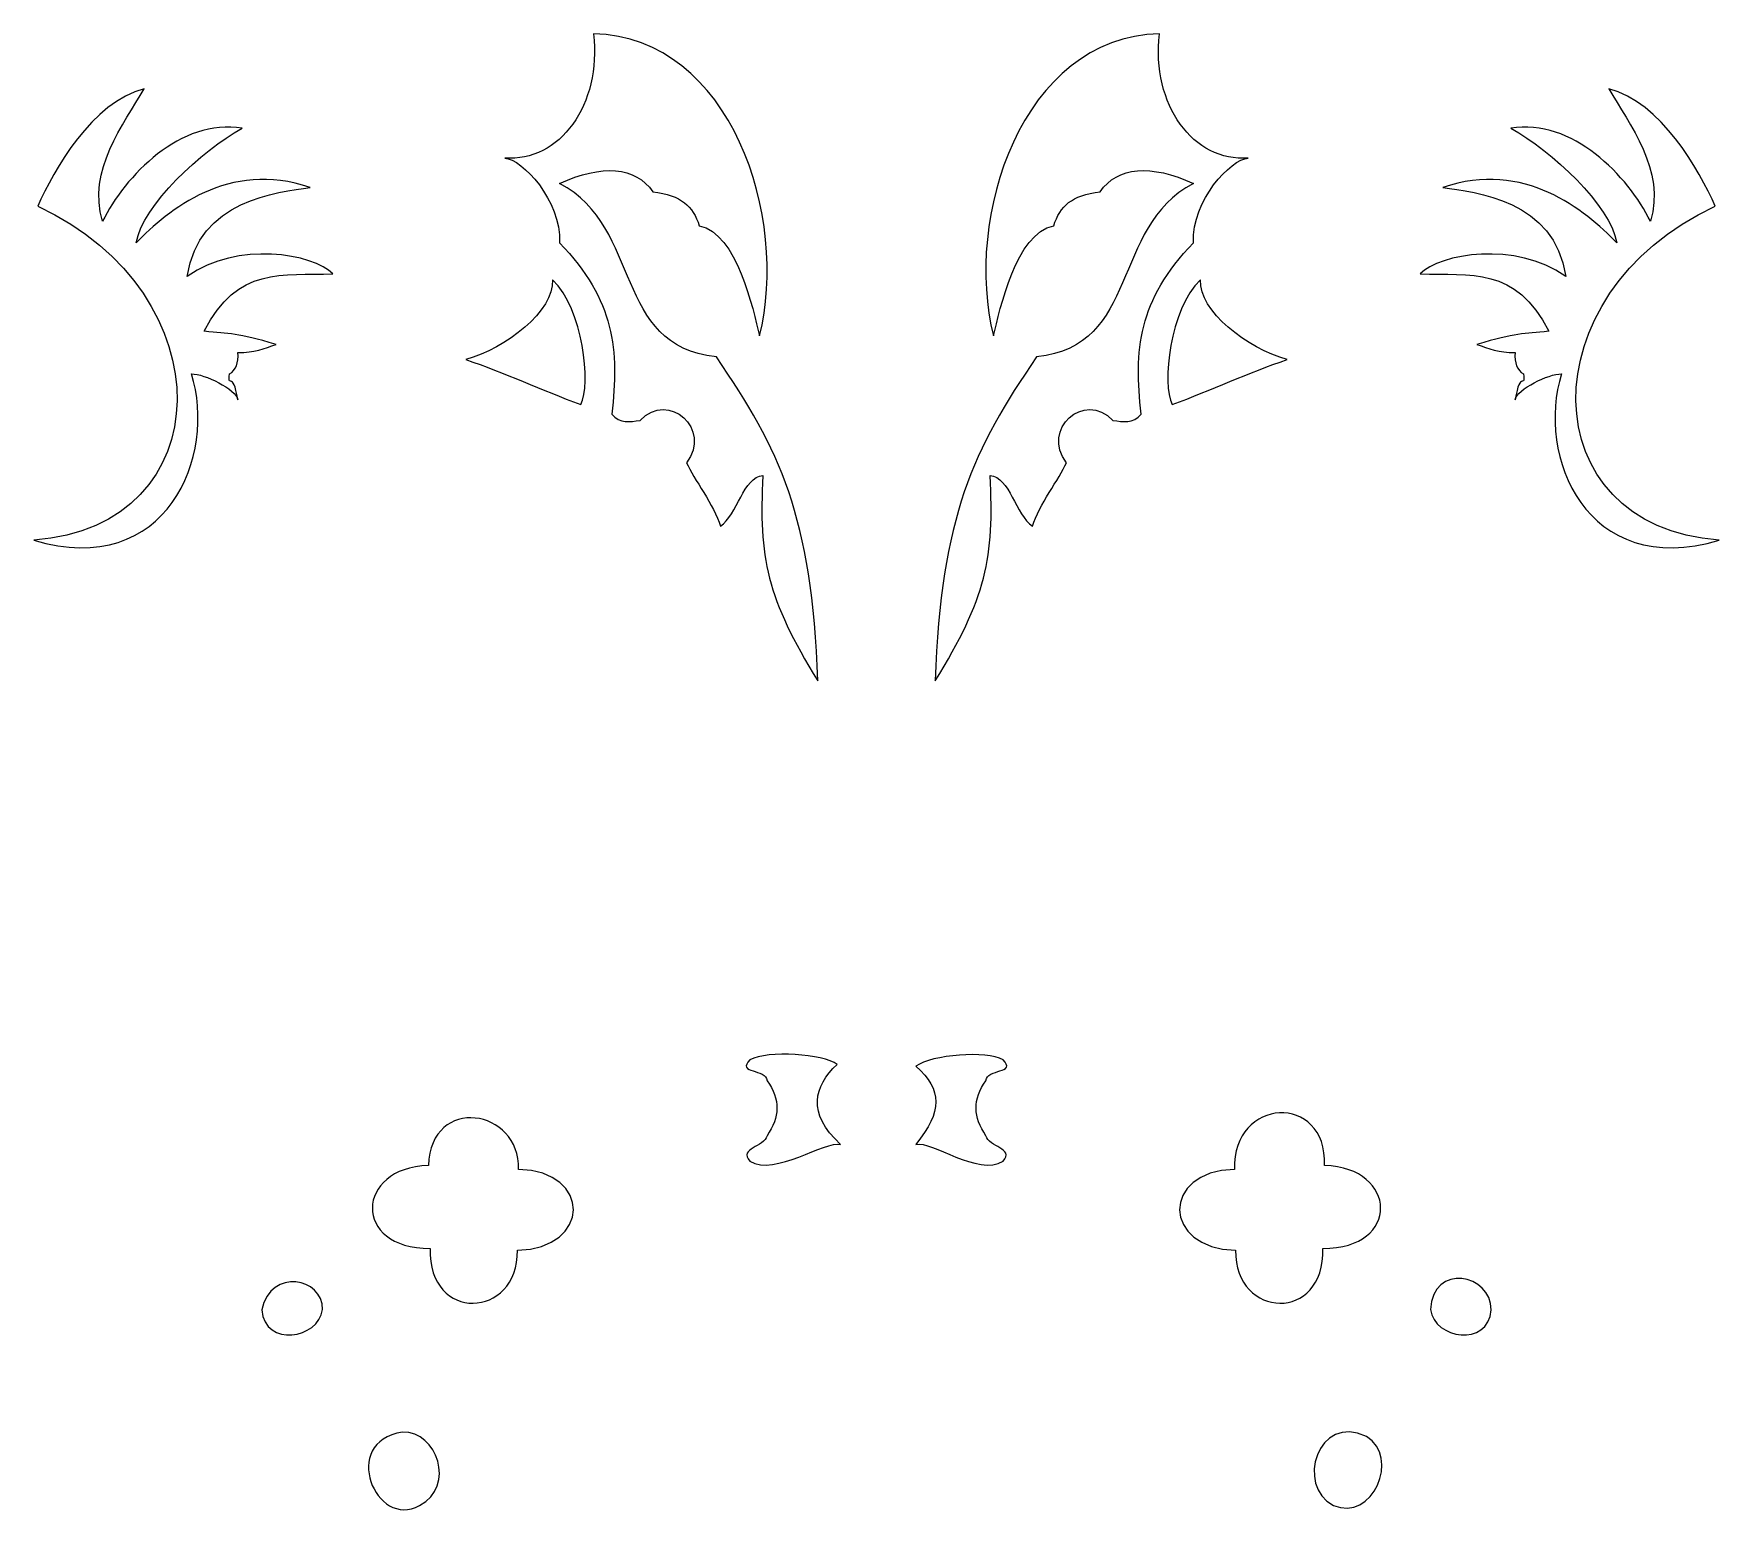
# Model space of a CAD drawing. Header units: centimetres. Extents: x -10.5 to 9.2, y -12.8 to 14.5.
# Drawn here: x -5.05 to 3.69, y -8.83 to -1.06 of the extents above; entities that cross this region are included whole.
import ezdxf

# ---------------------------------------------------------------- set-up
doc = ezdxf.new("R2010")
doc.units = ezdxf.units.CM
doc.header["$MEASUREMENT"] = 0
doc.layers.add('Layer 1', color=7, linetype='Continuous')

msp = doc.modelspace()

# ---------------------------------------------------------------- linework, layer by layer
at = {"layer": 'Layer 1', "color": 216}
for points, knots in [([(-2.14826, -1.06386), (-1.43078, -1.08283), (-1.13151, -2.02111), (-1.28671, -2.63152), (-1.28671, -2.63152), (-1.32068, -2.4948), (-1.40331, -2.09814), (-1.59925, -2.06019), (-1.59925, -2.06019), (-1.63362, -1.95751), (-1.69064, -1.90179), (-1.84068, -1.88408), (-1.84068, -1.88408), (-1.92871, -1.75159), (-2.10588, -1.74046), (-2.32437, -1.84026), (-2.32437, -1.84026), (-1.88779, -2.07398), (-2.05187, -2.68239), (-1.51078, -2.74067), (-1.51078, -2.74067), (-1.18009, -3.22024), (-1.01584, -3.56671), (-0.98409, -4.4216), (-0.98409, -4.4216), (-1.24775, -3.99551), (-1.29228, -3.77933), (-1.26934, -3.35583), (-1.26934, -3.35583), (-1.37046, -3.36295), (-1.40232, -3.55942), (-1.48927, -3.61876), (-1.48927, -3.61876), (-1.52161, -3.50844), (-1.6285, -3.37313), (-1.66538, -3.28968), (-1.66538, -3.28968), (-1.53247, -3.11802), (-1.75605, -2.91151), (-1.90681, -3.06975), (-1.90681, -3.06975), (-1.95808, -3.07613), (-2.01038, -3.08977), (-2.05316, -3.03668), (-2.05316, -3.03668), (-2.01558, -2.70717), (-2.03575, -2.44715), (-2.32436, -2.14785), (-2.32436, -2.14785), (-2.3165, -1.92912), (-2.51693, -1.7145), (-2.60879, -1.70881), (-2.60879, -1.70881), (-2.3255, -1.73095), (-2.10474, -1.43285), (-2.14825, -1.06389), (-2.14825, -1.06389), (-2.14825, -1.06389), (-2.14826, -1.06386), (-2.14826, -1.06386)], [0, 0, 0, 0, 0.0625, 0.0625, 0.0625, 0.0625, 0.125, 0.125, 0.125, 0.125, 0.1875, 0.1875, 0.1875, 0.1875, 0.25, 0.25, 0.25, 0.25, 0.3125, 0.3125, 0.3125, 0.3125, 0.375, 0.375, 0.375, 0.375, 0.4375, 0.4375, 0.4375, 0.4375, 0.5, 0.5, 0.5, 0.5, 0.5625, 0.5625, 0.5625, 0.5625, 0.625, 0.625, 0.625, 0.625, 0.6875, 0.6875, 0.6875, 0.6875, 0.75, 0.75, 0.75, 0.75, 0.8125, 0.8125, 0.8125, 0.8125, 0.875, 0.875, 0.875, 0.875, 1, 1, 1, 1]), ([(0.78861, -1.06386), (0.7451, -1.43282), (0.96586, -1.73092), (1.24915, -1.70878), (1.24915, -1.70878), (1.1573, -1.71447), (0.95686, -1.92909), (0.96472, -2.14782), (0.96472, -2.14782), (0.67611, -2.44713), (0.65595, -2.70714), (0.69352, -3.03665), (0.69352, -3.03665), (0.65075, -3.08974), (0.59844, -3.0761), (0.54717, -3.06972), (0.54717, -3.06972), (0.39641, -2.91149), (0.17283, -3.11799), (0.30574, -3.28965), (0.30574, -3.28965), (0.26886, -3.37309), (0.16197, -3.5084), (0.12963, -3.61873), (0.12963, -3.61873), (0.04267, -3.5594), (0.01082, -3.36292), (-0.0903, -3.3558), (-0.0903, -3.3558), (-0.06737, -3.7793), (-0.1119, -3.99548), (-0.37555, -4.42157), (-0.37555, -4.42157), (-0.34381, -3.56667), (-0.17955, -3.22021), (0.15114, -2.74064), (0.15114, -2.74064), (0.69224, -2.68236), (0.52815, -2.07395), (0.96473, -1.84023), (0.96473, -1.84023), (0.74624, -1.74044), (0.56907, -1.75156), (0.48104, -1.88405), (0.48104, -1.88405), (0.331, -1.90176), (0.27398, -1.95748), (0.23961, -2.06016), (0.23961, -2.06016), (0.04367, -2.09811), (-0.03896, -2.49478), (-0.07293, -2.63149), (-0.07293, -2.63149), (-0.22813, -2.02109), (0.07114, -1.0828), (0.78862, -1.06383), (0.78862, -1.06383), (0.78862, -1.06383), (0.78861, -1.06386), (0.78861, -1.06386)], [0, 0, 0, 0, 0.0625, 0.0625, 0.0625, 0.0625, 0.125, 0.125, 0.125, 0.125, 0.1875, 0.1875, 0.1875, 0.1875, 0.25, 0.25, 0.25, 0.25, 0.3125, 0.3125, 0.3125, 0.3125, 0.375, 0.375, 0.375, 0.375, 0.4375, 0.4375, 0.4375, 0.4375, 0.5, 0.5, 0.5, 0.5, 0.5625, 0.5625, 0.5625, 0.5625, 0.625, 0.625, 0.625, 0.625, 0.6875, 0.6875, 0.6875, 0.6875, 0.75, 0.75, 0.75, 0.75, 0.8125, 0.8125, 0.8125, 0.8125, 0.875, 0.875, 0.875, 0.875, 1, 1, 1, 1]), ([(-4.47908, -1.34994), (-4.58601, -1.53324), (-4.77652, -1.77266), (-4.69571, -2.03703), (-4.69571, -2.03703), (-4.58116, -1.80372), (-4.28898, -1.49955), (-3.97141, -1.55417), (-3.97141, -1.55417), (-4.18329, -1.67171), (-4.48839, -1.95292), (-4.52042, -2.14783), (-4.52042, -2.14783), (-4.35704, -1.97945), (-4.04067, -1.71618), (-3.61918, -1.86175), (-3.61918, -1.86175), (-3.78465, -1.88627), (-4.19996, -1.92488), (-4.25583, -2.32312), (-4.25583, -2.32312), (-3.9955, -2.13697), (-3.6035, -2.20567), (-3.50011, -2.30906), (-3.50011, -2.30906), (-3.76031, -2.32073), (-3.99606, -2.26628), (-4.16818, -2.60754), (-4.16818, -2.60754), (-4.03523, -2.62014), (-3.99914, -2.61653), (-3.79528, -2.67534), (-3.79528, -2.67534), (-3.85402, -2.69712), (-3.91105, -2.71883), (-3.99289, -2.71751), (-3.99289, -2.71751), (-3.9896, -2.77204), (-4.00414, -2.80968), (-4.03671, -2.8283), (-4.03671, -2.8283), (-4.04775, -2.9111), (-4.02126, -2.80203), (-3.99289, -2.96225), (-3.99289, -2.96225), (-4.00405, -2.90754), (-4.16771, -2.82757), (-4.23432, -2.8283), (-4.23432, -2.8283), (-4.10062, -3.24978), (-4.36098, -3.89716), (-5.05287, -3.6915), (-5.05287, -3.6915), (-4.07608, -3.61865), (-4.0535, -2.4125), (-5.0322, -1.95848), (-5.0322, -1.95848), (-4.94816, -1.77042), (-4.74938, -1.4181), (-4.47906, -1.34994), (-4.47906, -1.34994), (-4.47906, -1.34994), (-4.47908, -1.34994), (-4.47908, -1.34994)], [0, 0, 0, 0, 0.0588235, 0.0588235, 0.0588235, 0.0588235, 0.1176471, 0.1176471, 0.1176471, 0.1176471, 0.1764706, 0.1764706, 0.1764706, 0.1764706, 0.2352941, 0.2352941, 0.2352941, 0.2352941, 0.2941176, 0.2941176, 0.2941176, 0.2941176, 0.3529412, 0.3529412, 0.3529412, 0.3529412, 0.4117647, 0.4117647, 0.4117647, 0.4117647, 0.4705882, 0.4705882, 0.4705882, 0.4705882, 0.5294118, 0.5294118, 0.5294118, 0.5294118, 0.5882353, 0.5882353, 0.5882353, 0.5882353, 0.6470588, 0.6470588, 0.6470588, 0.6470588, 0.7058824, 0.7058824, 0.7058824, 0.7058824, 0.7647059, 0.7647059, 0.7647059, 0.7647059, 0.8235294, 0.8235294, 0.8235294, 0.8235294, 0.8823529, 0.8823529, 0.8823529, 0.8823529, 1, 1, 1, 1]), ([(3.11943, -1.34994), (3.38975, -1.41811), (3.58854, -1.77042), (3.67257, -1.95848), (3.67257, -1.95848), (2.69387, -2.4125), (2.71645, -3.61865), (3.69324, -3.6915), (3.69324, -3.6915), (3.00135, -3.89716), (2.74098, -3.24977), (2.87469, -2.8283), (2.87469, -2.8283), (2.80808, -2.82757), (2.64442, -2.90753), (2.63326, -2.96225), (2.63326, -2.96225), (2.66164, -2.80203), (2.68812, -2.9111), (2.67708, -2.8283), (2.67708, -2.8283), (2.64451, -2.80968), (2.62996, -2.77204), (2.63326, -2.71751), (2.63326, -2.71751), (2.55142, -2.71884), (2.49439, -2.69712), (2.43565, -2.67534), (2.43565, -2.67534), (2.63951, -2.61654), (2.67559, -2.62014), (2.80855, -2.60754), (2.80855, -2.60754), (2.63643, -2.26628), (2.40068, -2.32073), (2.14048, -2.30906), (2.14048, -2.30906), (2.24386, -2.20567), (2.63586, -2.13696), (2.8962, -2.32312), (2.8962, -2.32312), (2.84032, -1.92488), (2.42502, -1.88627), (2.25955, -1.86175), (2.25955, -1.86175), (2.68103, -1.71618), (2.99741, -1.97945), (3.16079, -2.14783), (3.16079, -2.14783), (3.12876, -1.95292), (2.82366, -1.67171), (2.61178, -1.55417), (2.61178, -1.55417), (2.92934, -1.49956), (3.22152, -1.80372), (3.33608, -2.03703), (3.33608, -2.03703), (3.4169, -1.77266), (3.22639, -1.53324), (3.11945, -1.34994), (3.11945, -1.34994), (3.11945, -1.34994), (3.11943, -1.34994), (3.11943, -1.34994)], [0, 0, 0, 0, 0.0588235, 0.0588235, 0.0588235, 0.0588235, 0.1176471, 0.1176471, 0.1176471, 0.1176471, 0.1764706, 0.1764706, 0.1764706, 0.1764706, 0.2352941, 0.2352941, 0.2352941, 0.2352941, 0.2941176, 0.2941176, 0.2941176, 0.2941176, 0.3529412, 0.3529412, 0.3529412, 0.3529412, 0.4117647, 0.4117647, 0.4117647, 0.4117647, 0.4705882, 0.4705882, 0.4705882, 0.4705882, 0.5294118, 0.5294118, 0.5294118, 0.5294118, 0.5882353, 0.5882353, 0.5882353, 0.5882353, 0.6470588, 0.6470588, 0.6470588, 0.6470588, 0.7058824, 0.7058824, 0.7058824, 0.7058824, 0.7647059, 0.7647059, 0.7647059, 0.7647059, 0.8235294, 0.8235294, 0.8235294, 0.8235294, 0.8823529, 0.8823529, 0.8823529, 0.8823529, 1, 1, 1, 1]), ([(-2.36076, -2.3413), (-2.19905, -2.49193), (-2.16048, -2.88354), (-2.21441, -2.98705), (-2.21441, -2.98705), (-2.41416, -2.91366), (-2.61297, -2.82153), (-2.81138, -2.75389), (-2.81138, -2.75389), (-2.60285, -2.69742), (-2.35205, -2.50199), (-2.36076, -2.34131), (-2.36076, -2.34131), (-2.36076, -2.34131), (-2.36076, -2.3413), (-2.36076, -2.3413)], [0, 0, 0, 0, 0.2, 0.2, 0.2, 0.2, 0.4, 0.4, 0.4, 0.4, 0.6, 0.6, 0.6, 0.6, 1, 1, 1, 1]), ([(1.00111, -2.3413), (0.9924, -2.50198), (1.2432, -2.69741), (1.45173, -2.75388), (1.45173, -2.75388), (1.25333, -2.82153), (1.05451, -2.91366), (0.85476, -2.98704), (0.85476, -2.98704), (0.80083, -2.88353), (0.8394, -2.49193), (1.00111, -2.34129), (1.00111, -2.34129), (1.00111, -2.34129), (1.00111, -2.3413), (1.00111, -2.3413)], [0, 0, 0, 0, 0.2, 0.2, 0.2, 0.2, 0.4, 0.4, 0.4, 0.4, 0.6, 0.6, 0.6, 0.6, 1, 1, 1, 1]), ([(-0.88465, -6.41041), (-1.00276, -6.5254), (-1.04453, -6.66175), (-0.86594, -6.82517), (-0.86594, -6.82517), (-0.94474, -6.80374), (-1.20779, -6.99269), (-1.33632, -6.91281), (-1.33632, -6.91281), (-1.3984, -6.84428), (-1.26176, -6.84017), (-1.24785, -6.78052), (-1.24785, -6.78052), (-1.18138, -6.68544), (-1.17715, -6.59035), (-1.24785, -6.49527), (-1.24785, -6.49527), (-1.25137, -6.43026), (-1.40869, -6.46111), (-1.33632, -6.38613), (-1.33632, -6.38613), (-1.24569, -6.3372), (-0.95332, -6.35623), (-0.88465, -6.41042), (-0.88465, -6.41042), (-0.88465, -6.41042), (-0.88465, -6.41041), (-0.88465, -6.41041)], [0, 0, 0, 0, 0.125, 0.125, 0.125, 0.125, 0.25, 0.25, 0.25, 0.25, 0.375, 0.375, 0.375, 0.375, 0.5, 0.5, 0.5, 0.5, 0.625, 0.625, 0.625, 0.625, 0.75, 0.75, 0.75, 0.75, 1, 1, 1, 1]), ([(-0.02333, -6.38612), (0.04904, -6.4611), (-0.10828, -6.43025), (-0.1118, -6.49526), (-0.1118, -6.49526), (-0.1825, -6.59034), (-0.17827, -6.68543), (-0.1118, -6.78051), (-0.1118, -6.78051), (-0.09789, -6.84017), (0.03875, -6.84427), (-0.02333, -6.9128), (-0.02333, -6.9128), (-0.15186, -6.99267), (-0.3962, -6.80373), (-0.475, -6.82516), (-0.475, -6.82516), (-0.33801, -6.65384), (-0.33675, -6.54435), (-0.475, -6.41976), (-0.475, -6.41976), (-0.39301, -6.36002), (-0.10745, -6.33732), (-0.02333, -6.38612)], [0, 0, 0, 0, 0.1428571, 0.1428571, 0.1428571, 0.1428571, 0.2857143, 0.2857143, 0.2857143, 0.2857143, 0.4285714, 0.4285714, 0.4285714, 0.4285714, 0.5714286, 0.5714286, 0.5714286, 0.5714286, 0.7142857, 0.7142857, 0.7142857, 0.7142857, 1, 1, 1, 1]), ([(1.6452, -6.93513), (2.02627, -6.94542), (2.04252, -7.36782), (1.6361, -7.36508), (1.6361, -7.36508), (1.64809, -7.75169), (1.1805, -7.73375), (1.183, -7.37418), (1.183, -7.37418), (0.80255, -7.36655), (0.79234, -6.96479), (1.17804, -6.95498), (1.17804, -6.95498), (1.16542, -6.58144), (1.6587, -6.55402), (1.64519, -6.93514), (1.64519, -6.93514), (1.64519, -6.93514), (1.6452, -6.93513), (1.6452, -6.93513)], [0, 0, 0, 0, 0.1666667, 0.1666667, 0.1666667, 0.1666667, 0.3333333, 0.3333333, 0.3333333, 0.3333333, 0.5, 0.5, 0.5, 0.5, 0.6666667, 0.6666667, 0.6666667, 0.6666667, 1, 1, 1, 1]), ([(-2.5377, -6.95497), (-2.152, -6.96478), (-2.16221, -7.36654), (-2.54266, -7.37417), (-2.54266, -7.37417), (-2.54015, -7.73375), (-3.00775, -7.75168), (-2.99576, -7.36507), (-2.99576, -7.36507), (-3.40217, -7.36781), (-3.38593, -6.94541), (-3.00486, -6.93512), (-3.00486, -6.93512), (-2.99097, -6.5665), (-2.52765, -6.63971), (-2.53771, -6.95496), (-2.53771, -6.95496), (-2.53771, -6.95496), (-2.5377, -6.95497), (-2.5377, -6.95497)], [0, 0, 0, 0, 0.1666667, 0.1666667, 0.1666667, 0.1666667, 0.3333333, 0.3333333, 0.3333333, 0.3333333, 0.5, 0.5, 0.5, 0.5, 0.6666667, 0.6666667, 0.6666667, 0.6666667, 1, 1, 1, 1]), ([(-3.55386, -7.68175), (-3.5761, -7.83535), (-3.85213, -7.88038), (-3.86971, -7.6834), (-3.86971, -7.6834), (-3.82108, -7.46398), (-3.55176, -7.51677), (-3.55386, -7.68175)], [0, 0, 0, 0, 0.3333333, 0.3333333, 0.3333333, 0.3333333, 1, 1, 1, 1]), ([(2.51006, -7.6834), (2.49249, -7.88037), (2.21645, -7.83534), (2.19421, -7.68175), (2.19421, -7.68175), (2.20629, -7.43897), (2.51093, -7.49723), (2.51006, -7.6834)], [0, 0, 0, 0, 0.3333333, 0.3333333, 0.3333333, 0.3333333, 1, 1, 1, 1]), ([(1.86183, -8.34073), (2.04173, -8.44695), (1.89232, -8.78653), (1.69068, -8.69792), (1.69068, -8.69792), (1.49328, -8.59926), (1.61054, -8.21763), (1.86183, -8.34073)], [0, 0, 0, 0, 0.3333333, 0.3333333, 0.3333333, 0.3333333, 1, 1, 1, 1]), ([(-3.13962, -8.3184), (-2.95873, -8.31163), (-2.86212, -8.59887), (-3.05032, -8.69791), (-3.05032, -8.69791), (-3.27698, -8.82726), (-3.46843, -8.3673), (-3.13962, -8.3184)], [0, 0, 0, 0, 0.3333333, 0.3333333, 0.3333333, 0.3333333, 1, 1, 1, 1])]:
    msp.add_open_spline(points, degree=3, knots=knots, dxfattribs=at)

doc.saveas('drawing.dxf')
